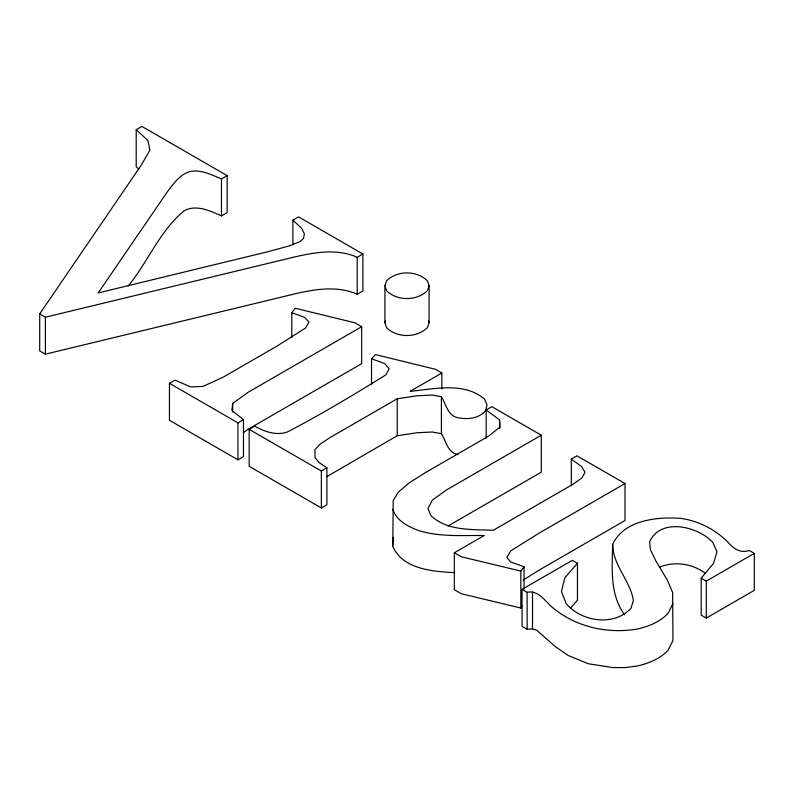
<?xml version="1.0" encoding="UTF-8"?>
<svg xmlns="http://www.w3.org/2000/svg" width="794" height="794" viewBox="0 0 794 794"><rect width="100%" height="100%" fill="white"/><g stroke="black" fill="none" stroke-linecap="round" stroke-linejoin="round"><path stroke-width="1.19" d="M454.605 572.514L452.133 572.514C430.973 571.323 402.28 568.583 392.772 546.282L393.228 500.538L398.31 492.171L408.771 483.189L425.395 472.619L488.35 436.273L500.041 427.033L499.585 419.927L486.186 409.972L491.883 406.687L541.29 435.211L541.29 472.172L448.014 526.025M392.772 546.282L393.228 537.498M361.677 326.711L248.403 392.117L232.702 403.402L231.858 410.458L243.48 419.659L243.48 456.619L237.932 459.815L169.45 420.274L169.45 383.313L174.988 380.118L190.838 386.956L203.075 386.38L222.856 377.358L277.185 345.995L305.501 328.041L308.965 322.136L304.578 317.382L291.805 312.677L295.189 308.231L354.908 322.801L361.677 326.711L361.677 363.672L248.403 429.078L243.49 432.601M384.921 285.751L386.539 280.818C397.109 270.198 416.89 270.347 427.47 280.887L429.088 285.751L429.088 322.711L427.47 327.575C416.89 338.065 397.109 338.224 386.539 327.644L384.921 322.711L384.921 285.751L386.539 290.683C397.109 301.263 416.89 301.115 427.47 290.614L429.088 285.751M384.921 322.711L385.566 320.736M672.955 603.599L668.171 613.127A57.287 33.07 0 0 1 637.254 629.037C609.048 633.88 578.419 627.697 555.681 609.951C546.56 604.135 539.771 589.525 527.127 592.314L522.055 589.376L522.055 626.337L527.127 629.275L532.516 628.917L536.675 630.158L555.681 646.911L568.375 655.576L588.463 663.774L612.7 667.565L625.424 667.575L637.254 665.987A57.287 33.07 0 0 0 668.161 650.087L672.955 640.559L672.627 592.513L667.188 579.868L655.646 560.584L650.375 549.597L649.641 541.657C660.955 517.331 697.698 526.343 712.684 542.203L716.982 551.751L713.538 563.353L701.201 578.181L701.201 615.142L706.283 618.079L754.3 590.349L754.3 553.388L749.218 550.46C740.752 553.527 733.388 548.753 728.138 542.371C715.275 529.449 698.591 520.804 680.478 518.363C656.777 516.666 623.955 520.06 612.7 544.327C612.134 568.564 609.594 594.12 624.59 614.903M292.877 244.81L292.877 220.166L298.574 216.881L362.908 254.03L362.908 290.991L357.211 294.276C337.678 285.552 315.903 289.066 295.805 293.651L45.397 354.164L39.7 350.879L39.7 313.918L141.431 164.904L149.897 150.235L147.902 140.469L136.201 129.71L141.898 126.425L227.163 175.653L227.163 212.613L221.466 215.899C210.102 210.926 196.555 204.227 184.377 210.658C159.842 230.528 148.041 261.881 128.271 285.909M392.772 509.321C396.404 520.695 407.739 526.293 418.081 530.372C439.419 537.201 462.138 535.265 484.191 535.533L454.327 552.773L454.327 589.734L461.254 593.723L520.824 608.035L520.824 571.075L524.05 566.717L510.661 562.013L506.89 557.348L510.82 550.818L539.592 532.863L625.017 483.546L625.017 520.507L539.592 569.824L523.147 580.086M520.824 608.035L522.115 606.288M522.055 589.376L572.375 560.326L577.456 563.254L564.842 577.784L561.447 591.51L566.142 603.688C581.734 621.771 613.683 626.684 630.922 608.432L633.404 600.532C630.297 580.424 612.65 565.149 612.7 544.327M570.36 608.383L577.456 600.214L577.456 563.254M371.532 384.574L371.532 358.699L375.532 354.61L435.4 369.279L441.861 373.011L441.861 389.02M326.8 476.648L397.228 435.737L416.929 432.76L432.323 432.005L441.404 433.693C446.268 441.146 447.459 452.769 457.959 454.515M292.877 220.166L301.829 228.513L304.35 233.992L303.516 238.329L300.271 241.495L288.798 246.031L268.253 251.629L98.188 292.946L167.445 191.652C173.688 183.622 180.03 174.055 190.491 171.415C201.428 169.479 211.69 174.839 221.466 178.938L227.163 175.653M39.7 313.918L45.397 317.203L295.805 256.69C315.903 252.105 337.678 248.591 357.211 257.316L362.908 254.03M169.45 383.313L237.932 422.855L243.48 419.659M441.861 373.011L410.161 391.313C434.407 388.961 464.252 381.696 484.628 399.183L487.04 405.039L485.63 410.647C479.199 418.329 468.321 419.579 458.992 417.952C447.915 416.423 446.248 404.662 441.404 396.732L432.323 395.045L416.929 395.799L397.228 398.777L329.669 437.782L320.121 444.144L314.89 449.692L315.039 457.781L319.158 462.555L326.89 467.825L326.89 504.776L321.352 507.981L249.167 466.306L249.167 429.346L254.715 426.15C264.501 431.638 276.193 435.906 287.339 432.005C321.054 414.428 353.707 394.846 385.993 374.788L389.149 368.694L384.614 363.592L371.532 358.699M249.167 429.346L321.352 471.021L326.89 467.825M541.29 435.211L446.943 489.68L432.343 500.091L427.936 508.557L430.884 515.594C447.31 531.255 472.281 529.27 493.273 530.283L573.149 484.171L582.111 477.73L584.999 472.261L581.496 466.485L571.303 459.111L577 455.825L625.017 483.546M701.201 578.181L706.283 581.119L754.3 553.388M659.496 567.244C674.304 560.882 692.775 563.631 705.439 573.417M520.824 571.075L461.254 556.763L454.327 552.773M138.9 169.152L136.201 166.671L136.201 129.71M428.442 320.766L429.088 322.711M706.283 581.119L706.283 618.079M571.303 459.111L571.303 484.985M532.516 591.957L532.516 628.917M527.127 592.314L527.127 629.275M524.05 566.717L524.05 588.9M499.585 419.927L499.585 428.552M486.186 409.972L486.186 438.308M441.404 396.732L441.404 433.693M397.228 398.777L397.228 435.737M357.211 257.316L357.211 294.276M321.352 471.021L321.352 507.981M291.805 312.677L291.805 337.311M237.932 422.855L237.932 459.815M232.702 403.402L232.702 412.026M221.466 178.938L221.466 215.899M45.397 317.203L45.397 354.164"/></g></svg>
